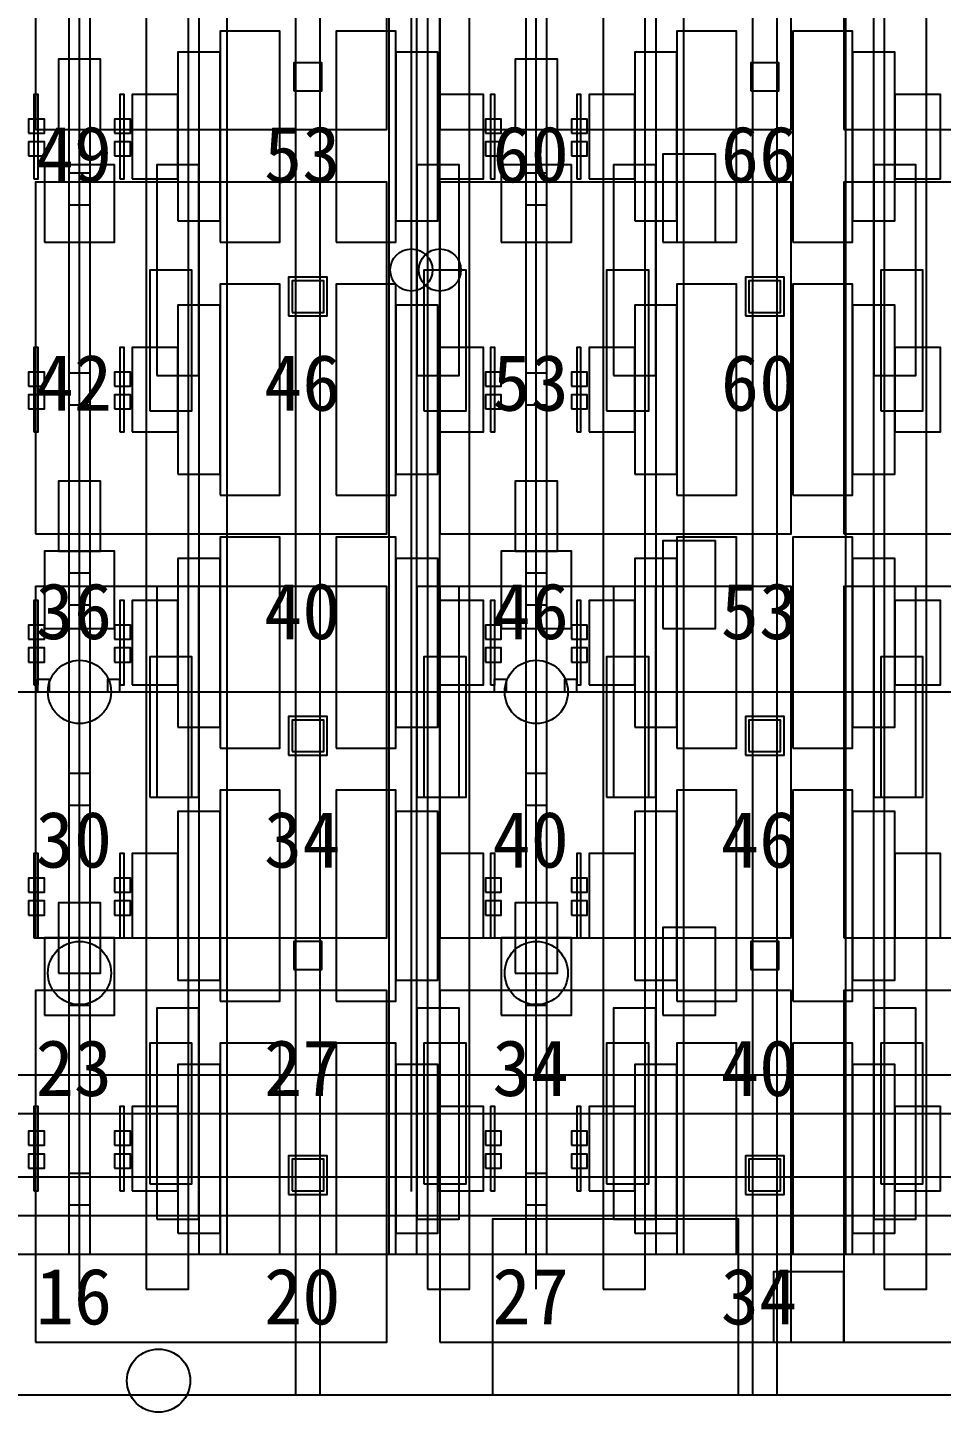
# Model space of a CAD drawing. Header units: metres. Extents: x -1640 to 1560, y -268 to 2338.
# Drawn here: x -178.22 to -152.22, y 1568.5 to 1607.9 of the extents above; entities that cross this region are included whole.
import ezdxf

# ---------------------------------------------------------------- set-up
doc = ezdxf.new("R2010")
doc.units = ezdxf.units.M
for name, color, linetype in [('1F_CHL', 4, 'Continuous'), ('1F_EHS_EXIT_DOOR_CONCEPT', 3, 'Continuous'), ('1F_EHS_GAS_DETECTOR', 6, 'Continuous'), ('1F_PUMP', 2, 'Continuous'), ('1F_SCR', 3, 'Continuous'), ('1F_STRUCT_COLUMN', 8, 'Continuous'), ('1F_ZONE', 3, 'Continuous'), ('2F_CSF_LATERAL_RACK_CONCEPT', 9, 'Continuous'), ('2F_EHS_EXIT_DOOR_CONCEPT', 3, 'Continuous'), ('2F_EHS_GAS_DETECTOR', 6, 'Continuous'), ('2F_RFG', 5, 'Continuous'), ('2F_STRUCT_COLUMN', 8, 'Continuous'), ('2F_VMB', 6, 'Continuous'), ('2F_ZONE', 3, 'Continuous'), ('3F_CLEANROOM_OVERHEAD_PIPE_DUCT_CONCEPT', 9, 'Continuous'), ('3F_EHS_EGRESS_DIST_M', 2, 'Continuous'), ('3F_EHS_EXIT_DOOR_CONCEPT', 3, 'Continuous'), ('3F_ETCH', 2, 'Continuous'), ('3F_FOUP', 5, 'Continuous'), ('3F_OHT', 9, 'Continuous'), ('3F_OHTV', 1, 'Continuous'), ('3F_STRUCT_COLUMN', 8, 'Continuous'), ('3F_TBAR', 6, 'Continuous'), ('3F_ZONE', 3, 'Continuous'), ('4F_FFU', 1, 'Continuous'), ('4F_STRUCT_PLENUM_TRUSS_CONCEPT', 9, 'Continuous'), ('4F_ZONE', 3, 'Continuous'), ('5F_CHL', 4, 'Continuous'), ('5F_EHS_EXIT_DOOR_CONCEPT', 3, 'Continuous'), ('5F_EHS_GAS_DETECTOR', 6, 'Continuous'), ('5F_PUMP', 2, 'Continuous'), ('5F_SCR', 3, 'Continuous'), ('5F_STRUCT_COLUMN', 8, 'Continuous'), ('5F_ZONE', 3, 'Continuous'), ('6F_CSF_LATERAL_RACK_CONCEPT', 9, 'Continuous'), ('6F_EHS_EXIT_DOOR_CONCEPT', 3, 'Continuous'), ('6F_EHS_GAS_DETECTOR', 6, 'Continuous'), ('6F_RFG', 5, 'Continuous'), ('6F_STRUCT_COLUMN', 8, 'Continuous'), ('6F_VMB', 6, 'Continuous'), ('6F_ZONE', 3, 'Continuous'), ('7F_CLEANROOM_OVERHEAD_PIPE_DUCT_CONCEPT', 9, 'Continuous'), ('7F_EHS_EGRESS_DIST_M', 2, 'Continuous'), ('7F_EHS_EXIT_DOOR_CONCEPT', 3, 'Continuous'), ('7F_ETCH', 2, 'Continuous'), ('7F_FOUP', 5, 'Continuous'), ('7F_OHT', 9, 'Continuous'), ('7F_OHTV', 1, 'Continuous'), ('7F_STRUCT_COLUMN', 8, 'Continuous'), ('7F_TBAR', 6, 'Continuous'), ('7F_ZONE', 3, 'Continuous'), ('8F_FFU', 1, 'Continuous'), ('8F_STRUCT_PLENUM_TRUSS_CONCEPT', 9, 'Continuous'), ('8F_ZONE', 3, 'Continuous'), ('EHS_GAS_SUPPLY', 3, 'Continuous'), ('EHS_PROCESS_EXHAUST', 1, 'Continuous'), ('EHS_TREATED_EXHAUST', 30, 'Continuous'), ('RF_RSC', 4, 'Continuous'), ('RF_STACK', 2, 'Continuous'), ('UTIL_GAS.SPEC_CONCEPT', 3, 'Continuous'), ('UTIL_PCW.R_CONCEPT', 1, 'Continuous'), ('UTIL_PCW.R_RISER', 1, 'Continuous'), ('UTIL_PCW.S_CONCEPT', 6, 'Continuous'), ('UTIL_PCW.S_RISER', 6, 'Continuous'), ('UTIL_UPW.R_CONCEPT', 2, 'Continuous'), ('UTIL_UPW.S_CONCEPT', 1, 'Continuous'), ('UTIL_WW.AA_CONCEPT', 3, 'Continuous'), ('UTIL_WW.F_CONCEPT', 2, 'Continuous'), ('UTIL_WW.ORG_CONCEPT', 4, 'Continuous')]:
    doc.layers.add(name, color=color, linetype=linetype)

msp = doc.modelspace()

# ---------------------------------------------------------------- linework, layer by layer
at = {"layer": '1F_CHL'}
for points in [[(-160.15, 1601.8), (-158.65, 1601.8), (-158.65, 1604.3), (-160.15, 1604.3)], [(-160.15, 1590.8), (-158.65, 1590.8), (-158.65, 1593.3), (-160.15, 1593.3)], [(-160.15, 1579.8), (-158.65, 1579.8), (-158.65, 1582.3), (-160.15, 1582.3)]]:
    msp.add_lwpolyline(points, close=True, dxfattribs=at)
at = {"layer": '1F_EHS_EXIT_DOOR_CONCEPT'}
msp.add_circle((-174.5, 1569.4), 0.9, dxfattribs=at)
at = {"layer": '1F_EHS_GAS_DETECTOR'}
for centre in [(-176.75, 1581), (-163.75, 1581)]:
    msp.add_circle(centre, 0.9, dxfattribs=at)
at = {"layer": '1F_PUMP'}
for points in [[(-174.75, 1597), (-173.55, 1597), (-173.55, 1601), (-174.75, 1601)], [(-166.95, 1597), (-165.75, 1597), (-165.75, 1601), (-166.95, 1601)], [(-161.75, 1597), (-160.55, 1597), (-160.55, 1601), (-161.75, 1601)], [(-153.95, 1597), (-152.75, 1597), (-152.75, 1601), (-153.95, 1601)], [(-174.75, 1586), (-173.55, 1586), (-173.55, 1590), (-174.75, 1590)], [(-166.95, 1586), (-165.75, 1586), (-165.75, 1590), (-166.95, 1590)], [(-161.75, 1586), (-160.55, 1586), (-160.55, 1590), (-161.75, 1590)], [(-153.95, 1586), (-152.75, 1586), (-152.75, 1590), (-153.95, 1590)], [(-174.75, 1575), (-173.55, 1575), (-173.55, 1579), (-174.75, 1579)], [(-166.95, 1575), (-165.75, 1575), (-165.75, 1579), (-166.95, 1579)], [(-161.75, 1575), (-160.55, 1575), (-160.55, 1579), (-161.75, 1579)], [(-153.95, 1575), (-152.75, 1575), (-152.75, 1579), (-153.95, 1579)]]:
    msp.add_lwpolyline(points, close=True, dxfattribs=at)
at = {"layer": '1F_SCR'}
for points in [[(-177.75, 1601.8), (-175.75, 1601.8), (-175.75, 1604), (-177.75, 1604)], [(-164.75, 1601.8), (-162.75, 1601.8), (-162.75, 1604), (-164.75, 1604)], [(-177.75, 1590.8), (-175.75, 1590.8), (-175.75, 1593), (-177.75, 1593)], [(-164.75, 1590.8), (-162.75, 1590.8), (-162.75, 1593), (-164.75, 1593)], [(-177.75, 1579.8), (-175.75, 1579.8), (-175.75, 1582), (-177.75, 1582)], [(-164.75, 1579.8), (-162.75, 1579.8), (-162.75, 1582), (-164.75, 1582)]]:
    msp.add_lwpolyline(points, close=True, dxfattribs=at)
at = {"layer": '1F_STRUCT_COLUMN'}
for points in [[(-170.8, 1599.7), (-169.7, 1599.7), (-169.7, 1600.8), (-170.8, 1600.8)], [(-157.8, 1599.7), (-156.7, 1599.7), (-156.7, 1600.8), (-157.8, 1600.8)], [(-170.8, 1587.2), (-169.7, 1587.2), (-169.7, 1588.3), (-170.8, 1588.3)], [(-157.8, 1587.2), (-156.7, 1587.2), (-156.7, 1588.3), (-157.8, 1588.3)], [(-170.8, 1574.7), (-169.7, 1574.7), (-169.7, 1575.8), (-170.8, 1575.8)], [(-157.8, 1574.7), (-156.7, 1574.7), (-156.7, 1575.8), (-157.8, 1575.8)]]:
    msp.add_lwpolyline(points, close=True, dxfattribs=at)
at = {"layer": '1F_ZONE'}
msp.add_lwpolyline([(-283, 1569), (-57.5, 1569), (-57.5, 1723), (-283, 1723)], close=True, dxfattribs=at)
at = {"layer": '2F_CSF_LATERAL_RACK_CONCEPT'}
for points in [[(-173.35, 1573), (-172.55, 1573), (-172.55, 1719), (-173.35, 1719)], [(-167.95, 1573), (-167.15, 1573), (-167.15, 1719), (-167.95, 1719)], [(-160.35, 1573), (-159.55, 1573), (-159.55, 1719), (-160.35, 1719)], [(-154.95, 1573), (-154.15, 1573), (-154.15, 1719), (-154.95, 1719)]]:
    msp.add_lwpolyline(points, close=True, dxfattribs=at)
at = {"layer": '2F_EHS_EXIT_DOOR_CONCEPT'}
msp.add_circle((-174.5, 1569.4), 0.9, dxfattribs=at)
at = {"layer": '2F_EHS_GAS_DETECTOR'}
for centre in [(-176.75, 1589), (-163.75, 1589)]:
    msp.add_circle(centre, 0.9, dxfattribs=at)
at = {"layer": '2F_RFG'}
for points in [[(-174.55, 1598), (-173.35, 1598), (-173.35, 1604), (-174.55, 1604)], [(-167.15, 1598), (-165.95, 1598), (-165.95, 1604), (-167.15, 1604)], [(-161.55, 1598), (-160.35, 1598), (-160.35, 1604), (-161.55, 1604)], [(-154.15, 1598), (-152.95, 1598), (-152.95, 1604), (-154.15, 1604)], [(-174.55, 1586), (-173.35, 1586), (-173.35, 1592), (-174.55, 1592)], [(-167.15, 1586), (-165.95, 1586), (-165.95, 1592), (-167.15, 1592)], [(-161.55, 1586), (-160.35, 1586), (-160.35, 1592), (-161.55, 1592)], [(-154.15, 1586), (-152.95, 1586), (-152.95, 1592), (-154.15, 1592)], [(-174.55, 1574), (-173.35, 1574), (-173.35, 1580), (-174.55, 1580)], [(-167.15, 1574), (-165.95, 1574), (-165.95, 1580), (-167.15, 1580)], [(-161.55, 1574), (-160.35, 1574), (-160.35, 1580), (-161.55, 1580)], [(-154.15, 1574), (-152.95, 1574), (-152.95, 1580), (-154.15, 1580)]]:
    msp.add_lwpolyline(points, close=True, dxfattribs=at)
at = {"layer": '2F_STRUCT_COLUMN'}
for points in [[(-170.7, 1599.8), (-169.8, 1599.8), (-169.8, 1600.7), (-170.7, 1600.7)], [(-157.7, 1599.8), (-156.8, 1599.8), (-156.8, 1600.7), (-157.7, 1600.7)], [(-170.7, 1587.3), (-169.8, 1587.3), (-169.8, 1588.2), (-170.7, 1588.2)], [(-157.7, 1587.3), (-156.8, 1587.3), (-156.8, 1588.2), (-157.7, 1588.2)], [(-170.7, 1574.8), (-169.8, 1574.8), (-169.8, 1575.7), (-170.7, 1575.7)], [(-157.7, 1574.8), (-156.8, 1574.8), (-156.8, 1575.7), (-157.7, 1575.7)]]:
    msp.add_lwpolyline(points, close=True, dxfattribs=at)
at = {"layer": '2F_VMB'}
for points in [[(-177.35, 1605), (-176.15, 1605), (-176.15, 1607), (-177.35, 1607)], [(-164.35, 1605), (-163.15, 1605), (-163.15, 1607), (-164.35, 1607)], [(-177.35, 1593), (-176.15, 1593), (-176.15, 1595), (-177.35, 1595)], [(-164.35, 1593), (-163.15, 1593), (-163.15, 1595), (-164.35, 1595)], [(-177.35, 1581), (-176.15, 1581), (-176.15, 1583), (-177.35, 1583)], [(-164.35, 1581), (-163.15, 1581), (-163.15, 1583), (-164.35, 1583)]]:
    msp.add_lwpolyline(points, close=True, dxfattribs=at)
at = {"layer": '2F_ZONE'}
msp.add_lwpolyline([(-283, 1569), (-57.5, 1569), (-57.5, 1723), (-283, 1723)], close=True, dxfattribs=at)
at = {"layer": '3F_CLEANROOM_OVERHEAD_PIPE_DUCT_CONCEPT'}
for points in [[(-174.85, 1572), (-173.65, 1572), (-173.65, 1720), (-174.85, 1720)], [(-166.85, 1572), (-165.65, 1572), (-165.65, 1720), (-166.85, 1720)], [(-161.85, 1572), (-160.65, 1572), (-160.65, 1720), (-161.85, 1720)], [(-153.85, 1572), (-152.65, 1572), (-152.65, 1720), (-153.85, 1720)]]:
    msp.add_lwpolyline(points, close=True, dxfattribs=at)
at = {"layer": '3F_EHS_EXIT_DOOR_CONCEPT'}
msp.add_circle((-174.5, 1569.4), 0.9, dxfattribs=at)
at = {"layer": '3F_ETCH'}
for points in [[(-172.75, 1601.8), (-171.05, 1601.8), (-171.05, 1607.8), (-172.75, 1607.8)], [(-169.45, 1601.8), (-167.75, 1601.8), (-167.75, 1607.8), (-169.45, 1607.8)], [(-159.75, 1601.8), (-158.05, 1601.8), (-158.05, 1607.8), (-159.75, 1607.8)], [(-156.45, 1601.8), (-154.75, 1601.8), (-154.75, 1607.8), (-156.45, 1607.8)], [(-173.95, 1602.4), (-172.75, 1602.4), (-172.75, 1607.2), (-173.95, 1607.2)], [(-167.75, 1602.4), (-166.55, 1602.4), (-166.55, 1607.2), (-167.75, 1607.2)], [(-160.95, 1602.4), (-159.75, 1602.4), (-159.75, 1607.2), (-160.95, 1607.2)], [(-154.75, 1602.4), (-153.55, 1602.4), (-153.55, 1607.2), (-154.75, 1607.2)], [(-175.25, 1603.6), (-173.95, 1603.6), (-173.95, 1606), (-175.25, 1606)], [(-166.55, 1603.6), (-165.25, 1603.6), (-165.25, 1606), (-166.55, 1606)], [(-162.25, 1603.6), (-160.95, 1603.6), (-160.95, 1606), (-162.25, 1606)], [(-153.55, 1603.6), (-152.25, 1603.6), (-152.25, 1606), (-153.55, 1606)], [(-172.75, 1594.6), (-171.05, 1594.6), (-171.05, 1600.6), (-172.75, 1600.6)], [(-169.45, 1594.6), (-167.75, 1594.6), (-167.75, 1600.6), (-169.45, 1600.6)], [(-159.75, 1594.6), (-158.05, 1594.6), (-158.05, 1600.6), (-159.75, 1600.6)], [(-156.45, 1594.6), (-154.75, 1594.6), (-154.75, 1600.6), (-156.45, 1600.6)], [(-173.95, 1595.2), (-172.75, 1595.2), (-172.75, 1600), (-173.95, 1600)], [(-167.75, 1595.2), (-166.55, 1595.2), (-166.55, 1600), (-167.75, 1600)], [(-160.95, 1595.2), (-159.75, 1595.2), (-159.75, 1600), (-160.95, 1600)], [(-154.75, 1595.2), (-153.55, 1595.2), (-153.55, 1600), (-154.75, 1600)], [(-175.25, 1596.4), (-173.95, 1596.4), (-173.95, 1598.8), (-175.25, 1598.8)], [(-166.55, 1596.4), (-165.25, 1596.4), (-165.25, 1598.8), (-166.55, 1598.8)], [(-162.25, 1596.4), (-160.95, 1596.4), (-160.95, 1598.8), (-162.25, 1598.8)], [(-153.55, 1596.4), (-152.25, 1596.4), (-152.25, 1598.8), (-153.55, 1598.8)], [(-172.75, 1587.4), (-171.05, 1587.4), (-171.05, 1593.4), (-172.75, 1593.4)], [(-169.45, 1587.4), (-167.75, 1587.4), (-167.75, 1593.4), (-169.45, 1593.4)], [(-159.75, 1587.4), (-158.05, 1587.4), (-158.05, 1593.4), (-159.75, 1593.4)], [(-156.45, 1587.4), (-154.75, 1587.4), (-154.75, 1593.4), (-156.45, 1593.4)], [(-173.95, 1588), (-172.75, 1588), (-172.75, 1592.8), (-173.95, 1592.8)], [(-167.75, 1588), (-166.55, 1588), (-166.55, 1592.8), (-167.75, 1592.8)], [(-160.95, 1588), (-159.75, 1588), (-159.75, 1592.8), (-160.95, 1592.8)], [(-154.75, 1588), (-153.55, 1588), (-153.55, 1592.8), (-154.75, 1592.8)], [(-175.25, 1589.2), (-173.95, 1589.2), (-173.95, 1591.6), (-175.25, 1591.6)], [(-166.55, 1589.2), (-165.25, 1589.2), (-165.25, 1591.6), (-166.55, 1591.6)], [(-162.25, 1589.2), (-160.95, 1589.2), (-160.95, 1591.6), (-162.25, 1591.6)], [(-153.55, 1589.2), (-152.25, 1589.2), (-152.25, 1591.6), (-153.55, 1591.6)], [(-172.75, 1580.2), (-171.05, 1580.2), (-171.05, 1586.2), (-172.75, 1586.2)], [(-169.45, 1580.2), (-167.75, 1580.2), (-167.75, 1586.2), (-169.45, 1586.2)], [(-159.75, 1580.2), (-158.05, 1580.2), (-158.05, 1586.2), (-159.75, 1586.2)], [(-156.45, 1580.2), (-154.75, 1580.2), (-154.75, 1586.2), (-156.45, 1586.2)], [(-173.95, 1580.8), (-172.75, 1580.8), (-172.75, 1585.6), (-173.95, 1585.6)], [(-167.75, 1580.8), (-166.55, 1580.8), (-166.55, 1585.6), (-167.75, 1585.6)], [(-160.95, 1580.8), (-159.75, 1580.8), (-159.75, 1585.6), (-160.95, 1585.6)], [(-154.75, 1580.8), (-153.55, 1580.8), (-153.55, 1585.6), (-154.75, 1585.6)], [(-175.25, 1582), (-173.95, 1582), (-173.95, 1584.4), (-175.25, 1584.4)], [(-166.55, 1582), (-165.25, 1582), (-165.25, 1584.4), (-166.55, 1584.4)], [(-162.25, 1582), (-160.95, 1582), (-160.95, 1584.4), (-162.25, 1584.4)], [(-153.55, 1582), (-152.25, 1582), (-152.25, 1584.4), (-153.55, 1584.4)], [(-172.75, 1573), (-171.05, 1573), (-171.05, 1579), (-172.75, 1579)], [(-169.45, 1573), (-167.75, 1573), (-167.75, 1579), (-169.45, 1579)], [(-159.75, 1573), (-158.05, 1573), (-158.05, 1579), (-159.75, 1579)], [(-156.45, 1573), (-154.75, 1573), (-154.75, 1579), (-156.45, 1579)], [(-173.95, 1573.6), (-172.75, 1573.6), (-172.75, 1578.4), (-173.95, 1578.4)], [(-167.75, 1573.6), (-166.55, 1573.6), (-166.55, 1578.4), (-167.75, 1578.4)], [(-160.95, 1573.6), (-159.75, 1573.6), (-159.75, 1578.4), (-160.95, 1578.4)], [(-154.75, 1573.6), (-153.55, 1573.6), (-153.55, 1578.4), (-154.75, 1578.4)], [(-175.25, 1574.8), (-173.95, 1574.8), (-173.95, 1577.2), (-175.25, 1577.2)], [(-166.55, 1574.8), (-165.25, 1574.8), (-165.25, 1577.2), (-166.55, 1577.2)], [(-162.25, 1574.8), (-160.95, 1574.8), (-160.95, 1577.2), (-162.25, 1577.2)], [(-153.55, 1574.8), (-152.25, 1574.8), (-152.25, 1577.2), (-153.55, 1577.2)]]:
    msp.add_lwpolyline(points, close=True, dxfattribs=at)
at = {"layer": '3F_FOUP'}
for points in [[(-178.2, 1604.9), (-177.75, 1604.9), (-177.75, 1605.3), (-178.2, 1605.3)], [(-175.75, 1604.9), (-175.3, 1604.9), (-175.3, 1605.3), (-175.75, 1605.3)], [(-165.2, 1604.9), (-164.75, 1604.9), (-164.75, 1605.3), (-165.2, 1605.3)], [(-162.75, 1604.9), (-162.3, 1604.9), (-162.3, 1605.3), (-162.75, 1605.3)], [(-178.2, 1604.25), (-177.75, 1604.25), (-177.75, 1604.65), (-178.2, 1604.65)], [(-175.75, 1604.25), (-175.3, 1604.25), (-175.3, 1604.65), (-175.75, 1604.65)], [(-165.2, 1604.25), (-164.75, 1604.25), (-164.75, 1604.65), (-165.2, 1604.65)], [(-162.75, 1604.25), (-162.3, 1604.25), (-162.3, 1604.65), (-162.75, 1604.65)], [(-178.2, 1597.7), (-177.75, 1597.7), (-177.75, 1598.1), (-178.2, 1598.1)], [(-175.75, 1597.7), (-175.3, 1597.7), (-175.3, 1598.1), (-175.75, 1598.1)], [(-165.2, 1597.7), (-164.75, 1597.7), (-164.75, 1598.1), (-165.2, 1598.1)], [(-162.75, 1597.7), (-162.3, 1597.7), (-162.3, 1598.1), (-162.75, 1598.1)], [(-178.2, 1597.05), (-177.75, 1597.05), (-177.75, 1597.45), (-178.2, 1597.45)], [(-175.75, 1597.05), (-175.3, 1597.05), (-175.3, 1597.45), (-175.75, 1597.45)], [(-165.2, 1597.05), (-164.75, 1597.05), (-164.75, 1597.45), (-165.2, 1597.45)], [(-162.75, 1597.05), (-162.3, 1597.05), (-162.3, 1597.45), (-162.75, 1597.45)], [(-178.2, 1590.5), (-177.75, 1590.5), (-177.75, 1590.9), (-178.2, 1590.9)], [(-175.75, 1590.5), (-175.3, 1590.5), (-175.3, 1590.9), (-175.75, 1590.9)], [(-165.2, 1590.5), (-164.75, 1590.5), (-164.75, 1590.9), (-165.2, 1590.9)], [(-162.75, 1590.5), (-162.3, 1590.5), (-162.3, 1590.9), (-162.75, 1590.9)], [(-178.2, 1589.85), (-177.75, 1589.85), (-177.75, 1590.25), (-178.2, 1590.25)], [(-175.75, 1589.85), (-175.3, 1589.85), (-175.3, 1590.25), (-175.75, 1590.25)], [(-165.2, 1589.85), (-164.75, 1589.85), (-164.75, 1590.25), (-165.2, 1590.25)], [(-162.75, 1589.85), (-162.3, 1589.85), (-162.3, 1590.25), (-162.75, 1590.25)], [(-178.2, 1583.3), (-177.75, 1583.3), (-177.75, 1583.7), (-178.2, 1583.7)], [(-175.75, 1583.3), (-175.3, 1583.3), (-175.3, 1583.7), (-175.75, 1583.7)], [(-165.2, 1583.3), (-164.75, 1583.3), (-164.75, 1583.7), (-165.2, 1583.7)], [(-162.75, 1583.3), (-162.3, 1583.3), (-162.3, 1583.7), (-162.75, 1583.7)], [(-178.2, 1582.65), (-177.75, 1582.65), (-177.75, 1583.05), (-178.2, 1583.05)], [(-175.75, 1582.65), (-175.3, 1582.65), (-175.3, 1583.05), (-175.75, 1583.05)], [(-165.2, 1582.65), (-164.75, 1582.65), (-164.75, 1583.05), (-165.2, 1583.05)], [(-162.75, 1582.65), (-162.3, 1582.65), (-162.3, 1583.05), (-162.75, 1583.05)], [(-178.2, 1576.1), (-177.75, 1576.1), (-177.75, 1576.5), (-178.2, 1576.5)], [(-175.75, 1576.1), (-175.3, 1576.1), (-175.3, 1576.5), (-175.75, 1576.5)], [(-165.2, 1576.1), (-164.75, 1576.1), (-164.75, 1576.5), (-165.2, 1576.5)], [(-162.75, 1576.1), (-162.3, 1576.1), (-162.3, 1576.5), (-162.75, 1576.5)], [(-178.2, 1575.45), (-177.75, 1575.45), (-177.75, 1575.85), (-178.2, 1575.85)], [(-175.75, 1575.45), (-175.3, 1575.45), (-175.3, 1575.85), (-175.75, 1575.85)], [(-165.2, 1575.45), (-164.75, 1575.45), (-164.75, 1575.85), (-165.2, 1575.85)], [(-162.75, 1575.45), (-162.3, 1575.45), (-162.3, 1575.85), (-162.75, 1575.85)]]:
    msp.add_lwpolyline(points, close=True, dxfattribs=at)
at = {"layer": '3F_OHT'}
for p, q in [((-176.75, 1572), (-176.75, 1642)), ((-163.75, 1572), (-163.75, 1642))]:
    msp.add_line(p, q, dxfattribs=at)
at = {"layer": '3F_OHTV'}
for points in [[(-177.05, 1602.86), (-176.45, 1602.86), (-176.45, 1603.76), (-177.05, 1603.76)], [(-164.05, 1602.86), (-163.45, 1602.86), (-163.45, 1603.76), (-164.05, 1603.76)], [(-177.05, 1597.17), (-176.45, 1597.17), (-176.45, 1598.07), (-177.05, 1598.07)], [(-164.05, 1597.17), (-163.45, 1597.17), (-163.45, 1598.07), (-164.05, 1598.07)], [(-177.05, 1591.48), (-176.45, 1591.48), (-176.45, 1592.38), (-177.05, 1592.38)], [(-164.05, 1591.48), (-163.45, 1591.48), (-163.45, 1592.38), (-164.05, 1592.38)], [(-177.05, 1585.78), (-176.45, 1585.78), (-176.45, 1586.68), (-177.05, 1586.68)], [(-164.05, 1585.78), (-163.45, 1585.78), (-163.45, 1586.68), (-164.05, 1586.68)], [(-177.05, 1580.09), (-176.45, 1580.09), (-176.45, 1580.99), (-177.05, 1580.99)], [(-164.05, 1580.09), (-163.45, 1580.09), (-163.45, 1580.99), (-164.05, 1580.99)], [(-177.05, 1574.4), (-176.45, 1574.4), (-176.45, 1575.3), (-177.05, 1575.3)], [(-164.05, 1574.4), (-163.45, 1574.4), (-163.45, 1575.3), (-164.05, 1575.3)]]:
    msp.add_lwpolyline(points, close=True, dxfattribs=at)
at = {"layer": '3F_STRUCT_COLUMN'}
for points in [[(-170.65, 1606.1), (-169.85, 1606.1), (-169.85, 1606.9), (-170.65, 1606.9)], [(-157.65, 1606.1), (-156.85, 1606.1), (-156.85, 1606.9), (-157.65, 1606.9)], [(-170.65, 1581.1), (-169.85, 1581.1), (-169.85, 1581.9), (-170.65, 1581.9)], [(-157.65, 1581.1), (-156.85, 1581.1), (-156.85, 1581.9), (-157.65, 1581.9)]]:
    msp.add_lwpolyline(points, close=True, dxfattribs=at)
at = {"layer": '3F_TBAR'}
for points in [[(-178.05, 1603.6), (-177.93, 1603.6), (-177.93, 1606), (-178.05, 1606)], [(-175.6, 1603.6), (-175.48, 1603.6), (-175.48, 1606), (-175.6, 1606)], [(-165.05, 1603.6), (-164.93, 1603.6), (-164.93, 1606), (-165.05, 1606)], [(-162.6, 1603.6), (-162.48, 1603.6), (-162.48, 1606), (-162.6, 1606)], [(-178.05, 1596.4), (-177.93, 1596.4), (-177.93, 1598.8), (-178.05, 1598.8)], [(-175.6, 1596.4), (-175.48, 1596.4), (-175.48, 1598.8), (-175.6, 1598.8)], [(-165.05, 1596.4), (-164.93, 1596.4), (-164.93, 1598.8), (-165.05, 1598.8)], [(-162.6, 1596.4), (-162.48, 1596.4), (-162.48, 1598.8), (-162.6, 1598.8)], [(-178.05, 1589.2), (-177.93, 1589.2), (-177.93, 1591.6), (-178.05, 1591.6)], [(-175.6, 1589.2), (-175.48, 1589.2), (-175.48, 1591.6), (-175.6, 1591.6)], [(-165.05, 1589.2), (-164.93, 1589.2), (-164.93, 1591.6), (-165.05, 1591.6)], [(-162.6, 1589.2), (-162.48, 1589.2), (-162.48, 1591.6), (-162.6, 1591.6)], [(-178.05, 1582), (-177.93, 1582), (-177.93, 1584.4), (-178.05, 1584.4)], [(-175.6, 1582), (-175.48, 1582), (-175.48, 1584.4), (-175.6, 1584.4)], [(-165.05, 1582), (-164.93, 1582), (-164.93, 1584.4), (-165.05, 1584.4)], [(-162.6, 1582), (-162.48, 1582), (-162.48, 1584.4), (-162.6, 1584.4)], [(-178.05, 1574.8), (-177.93, 1574.8), (-177.93, 1577.2), (-178.05, 1577.2)], [(-175.6, 1574.8), (-175.48, 1574.8), (-175.48, 1577.2), (-175.6, 1577.2)], [(-165.05, 1574.8), (-164.93, 1574.8), (-164.93, 1577.2), (-165.05, 1577.2)], [(-162.6, 1574.8), (-162.48, 1574.8), (-162.48, 1577.2), (-162.6, 1577.2)]]:
    msp.add_lwpolyline(points, close=True, dxfattribs=at)
at = {"layer": '3F_ZONE'}
msp.add_lwpolyline([(-283, 1569), (-57.5, 1569), (-57.5, 1723), (-283, 1723)], close=True, dxfattribs=at)
at = {"layer": '4F_FFU'}
for points in [[(-178, 1605), (-168, 1605), (-168, 1615), (-178, 1615)], [(-166.5, 1605), (-156.5, 1605), (-156.5, 1615), (-166.5, 1615)], [(-155, 1605), (-145, 1605), (-145, 1615), (-155, 1615)], [(-178, 1593.5), (-168, 1593.5), (-168, 1603.5), (-178, 1603.5)], [(-166.5, 1593.5), (-156.5, 1593.5), (-156.5, 1603.5), (-166.5, 1603.5)], [(-155, 1593.5), (-145, 1593.5), (-145, 1603.5), (-155, 1603.5)], [(-178, 1582), (-168, 1582), (-168, 1592), (-178, 1592)], [(-166.5, 1582), (-156.5, 1582), (-156.5, 1592), (-166.5, 1592)], [(-155, 1582), (-145, 1582), (-145, 1592), (-155, 1592)], [(-178, 1570.5), (-168, 1570.5), (-168, 1580.5), (-178, 1580.5)], [(-166.5, 1570.5), (-156.5, 1570.5), (-156.5, 1580.5), (-166.5, 1580.5)], [(-155, 1570.5), (-145, 1570.5), (-145, 1580.5), (-155, 1580.5)]]:
    msp.add_lwpolyline(points, close=True, dxfattribs=at)
at = {"layer": '4F_STRUCT_PLENUM_TRUSS_CONCEPT'}
for points in [[(-170.6, 1569), (-169.9, 1569), (-169.9, 1723), (-170.6, 1723)], [(-157.6, 1569), (-156.9, 1569), (-156.9, 1723), (-157.6, 1723)]]:
    msp.add_lwpolyline(points, close=True, dxfattribs=at)
at = {"layer": '4F_ZONE'}
msp.add_lwpolyline([(-283, 1569), (-57.5, 1569), (-57.5, 1723), (-283, 1723)], close=True, dxfattribs=at)
at = {"layer": '5F_CHL'}
for points in [[(-160.15, 1601.8), (-158.65, 1601.8), (-158.65, 1604.3), (-160.15, 1604.3)], [(-160.15, 1590.8), (-158.65, 1590.8), (-158.65, 1593.3), (-160.15, 1593.3)], [(-160.15, 1579.8), (-158.65, 1579.8), (-158.65, 1582.3), (-160.15, 1582.3)]]:
    msp.add_lwpolyline(points, close=True, dxfattribs=at)
at = {"layer": '5F_EHS_EXIT_DOOR_CONCEPT'}
msp.add_circle((-174.5, 1569.4), 0.9, dxfattribs=at)
at = {"layer": '5F_EHS_GAS_DETECTOR'}
for centre in [(-176.75, 1581), (-163.75, 1581)]:
    msp.add_circle(centre, 0.9, dxfattribs=at)
at = {"layer": '5F_PUMP'}
for points in [[(-174.75, 1597), (-173.55, 1597), (-173.55, 1601), (-174.75, 1601)], [(-166.95, 1597), (-165.75, 1597), (-165.75, 1601), (-166.95, 1601)], [(-161.75, 1597), (-160.55, 1597), (-160.55, 1601), (-161.75, 1601)], [(-153.95, 1597), (-152.75, 1597), (-152.75, 1601), (-153.95, 1601)], [(-174.75, 1586), (-173.55, 1586), (-173.55, 1590), (-174.75, 1590)], [(-166.95, 1586), (-165.75, 1586), (-165.75, 1590), (-166.95, 1590)], [(-161.75, 1586), (-160.55, 1586), (-160.55, 1590), (-161.75, 1590)], [(-153.95, 1586), (-152.75, 1586), (-152.75, 1590), (-153.95, 1590)], [(-174.75, 1575), (-173.55, 1575), (-173.55, 1579), (-174.75, 1579)], [(-166.95, 1575), (-165.75, 1575), (-165.75, 1579), (-166.95, 1579)], [(-161.75, 1575), (-160.55, 1575), (-160.55, 1579), (-161.75, 1579)], [(-153.95, 1575), (-152.75, 1575), (-152.75, 1579), (-153.95, 1579)]]:
    msp.add_lwpolyline(points, close=True, dxfattribs=at)
at = {"layer": '5F_SCR'}
for points in [[(-177.75, 1601.8), (-175.75, 1601.8), (-175.75, 1604), (-177.75, 1604)], [(-164.75, 1601.8), (-162.75, 1601.8), (-162.75, 1604), (-164.75, 1604)], [(-177.75, 1590.8), (-175.75, 1590.8), (-175.75, 1593), (-177.75, 1593)], [(-164.75, 1590.8), (-162.75, 1590.8), (-162.75, 1593), (-164.75, 1593)], [(-177.75, 1579.8), (-175.75, 1579.8), (-175.75, 1582), (-177.75, 1582)], [(-164.75, 1579.8), (-162.75, 1579.8), (-162.75, 1582), (-164.75, 1582)]]:
    msp.add_lwpolyline(points, close=True, dxfattribs=at)
at = {"layer": '5F_STRUCT_COLUMN'}
for points in [[(-170.8, 1599.7), (-169.7, 1599.7), (-169.7, 1600.8), (-170.8, 1600.8)], [(-157.8, 1599.7), (-156.7, 1599.7), (-156.7, 1600.8), (-157.8, 1600.8)], [(-170.8, 1587.2), (-169.7, 1587.2), (-169.7, 1588.3), (-170.8, 1588.3)], [(-157.8, 1587.2), (-156.7, 1587.2), (-156.7, 1588.3), (-157.8, 1588.3)], [(-170.8, 1574.7), (-169.7, 1574.7), (-169.7, 1575.8), (-170.8, 1575.8)], [(-157.8, 1574.7), (-156.7, 1574.7), (-156.7, 1575.8), (-157.8, 1575.8)]]:
    msp.add_lwpolyline(points, close=True, dxfattribs=at)
at = {"layer": '5F_ZONE'}
msp.add_lwpolyline([(-283, 1569), (-57.5, 1569), (-57.5, 1723), (-283, 1723)], close=True, dxfattribs=at)
at = {"layer": '6F_CSF_LATERAL_RACK_CONCEPT'}
for points in [[(-173.35, 1573), (-172.55, 1573), (-172.55, 1719), (-173.35, 1719)], [(-167.95, 1573), (-167.15, 1573), (-167.15, 1719), (-167.95, 1719)], [(-160.35, 1573), (-159.55, 1573), (-159.55, 1719), (-160.35, 1719)], [(-154.95, 1573), (-154.15, 1573), (-154.15, 1719), (-154.95, 1719)]]:
    msp.add_lwpolyline(points, close=True, dxfattribs=at)
at = {"layer": '6F_EHS_EXIT_DOOR_CONCEPT'}
msp.add_circle((-174.5, 1569.4), 0.9, dxfattribs=at)
at = {"layer": '6F_EHS_GAS_DETECTOR'}
for centre in [(-176.75, 1589), (-163.75, 1589)]:
    msp.add_circle(centre, 0.9, dxfattribs=at)
at = {"layer": '6F_RFG'}
for points in [[(-174.55, 1598), (-173.35, 1598), (-173.35, 1604), (-174.55, 1604)], [(-167.15, 1598), (-165.95, 1598), (-165.95, 1604), (-167.15, 1604)], [(-161.55, 1598), (-160.35, 1598), (-160.35, 1604), (-161.55, 1604)], [(-154.15, 1598), (-152.95, 1598), (-152.95, 1604), (-154.15, 1604)], [(-174.55, 1586), (-173.35, 1586), (-173.35, 1592), (-174.55, 1592)], [(-167.15, 1586), (-165.95, 1586), (-165.95, 1592), (-167.15, 1592)], [(-161.55, 1586), (-160.35, 1586), (-160.35, 1592), (-161.55, 1592)], [(-154.15, 1586), (-152.95, 1586), (-152.95, 1592), (-154.15, 1592)], [(-174.55, 1574), (-173.35, 1574), (-173.35, 1580), (-174.55, 1580)], [(-167.15, 1574), (-165.95, 1574), (-165.95, 1580), (-167.15, 1580)], [(-161.55, 1574), (-160.35, 1574), (-160.35, 1580), (-161.55, 1580)], [(-154.15, 1574), (-152.95, 1574), (-152.95, 1580), (-154.15, 1580)]]:
    msp.add_lwpolyline(points, close=True, dxfattribs=at)
at = {"layer": '6F_STRUCT_COLUMN'}
for points in [[(-170.7, 1599.8), (-169.8, 1599.8), (-169.8, 1600.7), (-170.7, 1600.7)], [(-157.7, 1599.8), (-156.8, 1599.8), (-156.8, 1600.7), (-157.7, 1600.7)], [(-170.7, 1587.3), (-169.8, 1587.3), (-169.8, 1588.2), (-170.7, 1588.2)], [(-157.7, 1587.3), (-156.8, 1587.3), (-156.8, 1588.2), (-157.7, 1588.2)], [(-170.7, 1574.8), (-169.8, 1574.8), (-169.8, 1575.7), (-170.7, 1575.7)], [(-157.7, 1574.8), (-156.8, 1574.8), (-156.8, 1575.7), (-157.7, 1575.7)]]:
    msp.add_lwpolyline(points, close=True, dxfattribs=at)
at = {"layer": '6F_VMB'}
for points in [[(-177.35, 1605), (-176.15, 1605), (-176.15, 1607), (-177.35, 1607)], [(-164.35, 1605), (-163.15, 1605), (-163.15, 1607), (-164.35, 1607)], [(-177.35, 1593), (-176.15, 1593), (-176.15, 1595), (-177.35, 1595)], [(-164.35, 1593), (-163.15, 1593), (-163.15, 1595), (-164.35, 1595)], [(-177.35, 1581), (-176.15, 1581), (-176.15, 1583), (-177.35, 1583)], [(-164.35, 1581), (-163.15, 1581), (-163.15, 1583), (-164.35, 1583)]]:
    msp.add_lwpolyline(points, close=True, dxfattribs=at)
at = {"layer": '6F_ZONE'}
msp.add_lwpolyline([(-283, 1569), (-57.5, 1569), (-57.5, 1723), (-283, 1723)], close=True, dxfattribs=at)
at = {"layer": '7F_CLEANROOM_OVERHEAD_PIPE_DUCT_CONCEPT'}
for points in [[(-174.85, 1572), (-173.65, 1572), (-173.65, 1720), (-174.85, 1720)], [(-166.85, 1572), (-165.65, 1572), (-165.65, 1720), (-166.85, 1720)], [(-161.85, 1572), (-160.65, 1572), (-160.65, 1720), (-161.85, 1720)], [(-153.85, 1572), (-152.65, 1572), (-152.65, 1720), (-153.85, 1720)]]:
    msp.add_lwpolyline(points, close=True, dxfattribs=at)
at = {"layer": '7F_EHS_EXIT_DOOR_CONCEPT'}
msp.add_circle((-174.5, 1569.4), 0.9, dxfattribs=at)
at = {"layer": '7F_ETCH'}
for points in [[(-172.75, 1601.8), (-171.05, 1601.8), (-171.05, 1607.8), (-172.75, 1607.8)], [(-169.45, 1601.8), (-167.75, 1601.8), (-167.75, 1607.8), (-169.45, 1607.8)], [(-159.75, 1601.8), (-158.05, 1601.8), (-158.05, 1607.8), (-159.75, 1607.8)], [(-156.45, 1601.8), (-154.75, 1601.8), (-154.75, 1607.8), (-156.45, 1607.8)], [(-173.95, 1602.4), (-172.75, 1602.4), (-172.75, 1607.2), (-173.95, 1607.2)], [(-167.75, 1602.4), (-166.55, 1602.4), (-166.55, 1607.2), (-167.75, 1607.2)], [(-160.95, 1602.4), (-159.75, 1602.4), (-159.75, 1607.2), (-160.95, 1607.2)], [(-154.75, 1602.4), (-153.55, 1602.4), (-153.55, 1607.2), (-154.75, 1607.2)], [(-175.25, 1603.6), (-173.95, 1603.6), (-173.95, 1606), (-175.25, 1606)], [(-166.55, 1603.6), (-165.25, 1603.6), (-165.25, 1606), (-166.55, 1606)], [(-162.25, 1603.6), (-160.95, 1603.6), (-160.95, 1606), (-162.25, 1606)], [(-153.55, 1603.6), (-152.25, 1603.6), (-152.25, 1606), (-153.55, 1606)], [(-172.75, 1594.6), (-171.05, 1594.6), (-171.05, 1600.6), (-172.75, 1600.6)], [(-169.45, 1594.6), (-167.75, 1594.6), (-167.75, 1600.6), (-169.45, 1600.6)], [(-159.75, 1594.6), (-158.05, 1594.6), (-158.05, 1600.6), (-159.75, 1600.6)], [(-156.45, 1594.6), (-154.75, 1594.6), (-154.75, 1600.6), (-156.45, 1600.6)], [(-173.95, 1595.2), (-172.75, 1595.2), (-172.75, 1600), (-173.95, 1600)], [(-167.75, 1595.2), (-166.55, 1595.2), (-166.55, 1600), (-167.75, 1600)], [(-160.95, 1595.2), (-159.75, 1595.2), (-159.75, 1600), (-160.95, 1600)], [(-154.75, 1595.2), (-153.55, 1595.2), (-153.55, 1600), (-154.75, 1600)], [(-175.25, 1596.4), (-173.95, 1596.4), (-173.95, 1598.8), (-175.25, 1598.8)], [(-166.55, 1596.4), (-165.25, 1596.4), (-165.25, 1598.8), (-166.55, 1598.8)], [(-162.25, 1596.4), (-160.95, 1596.4), (-160.95, 1598.8), (-162.25, 1598.8)], [(-153.55, 1596.4), (-152.25, 1596.4), (-152.25, 1598.8), (-153.55, 1598.8)], [(-172.75, 1587.4), (-171.05, 1587.4), (-171.05, 1593.4), (-172.75, 1593.4)], [(-169.45, 1587.4), (-167.75, 1587.4), (-167.75, 1593.4), (-169.45, 1593.4)], [(-159.75, 1587.4), (-158.05, 1587.4), (-158.05, 1593.4), (-159.75, 1593.4)], [(-156.45, 1587.4), (-154.75, 1587.4), (-154.75, 1593.4), (-156.45, 1593.4)], [(-173.95, 1588), (-172.75, 1588), (-172.75, 1592.8), (-173.95, 1592.8)], [(-167.75, 1588), (-166.55, 1588), (-166.55, 1592.8), (-167.75, 1592.8)], [(-160.95, 1588), (-159.75, 1588), (-159.75, 1592.8), (-160.95, 1592.8)], [(-154.75, 1588), (-153.55, 1588), (-153.55, 1592.8), (-154.75, 1592.8)], [(-175.25, 1589.2), (-173.95, 1589.2), (-173.95, 1591.6), (-175.25, 1591.6)], [(-166.55, 1589.2), (-165.25, 1589.2), (-165.25, 1591.6), (-166.55, 1591.6)], [(-162.25, 1589.2), (-160.95, 1589.2), (-160.95, 1591.6), (-162.25, 1591.6)], [(-153.55, 1589.2), (-152.25, 1589.2), (-152.25, 1591.6), (-153.55, 1591.6)], [(-172.75, 1580.2), (-171.05, 1580.2), (-171.05, 1586.2), (-172.75, 1586.2)], [(-169.45, 1580.2), (-167.75, 1580.2), (-167.75, 1586.2), (-169.45, 1586.2)], [(-159.75, 1580.2), (-158.05, 1580.2), (-158.05, 1586.2), (-159.75, 1586.2)], [(-156.45, 1580.2), (-154.75, 1580.2), (-154.75, 1586.2), (-156.45, 1586.2)], [(-173.95, 1580.8), (-172.75, 1580.8), (-172.75, 1585.6), (-173.95, 1585.6)], [(-167.75, 1580.8), (-166.55, 1580.8), (-166.55, 1585.6), (-167.75, 1585.6)], [(-160.95, 1580.8), (-159.75, 1580.8), (-159.75, 1585.6), (-160.95, 1585.6)], [(-154.75, 1580.8), (-153.55, 1580.8), (-153.55, 1585.6), (-154.75, 1585.6)], [(-175.25, 1582), (-173.95, 1582), (-173.95, 1584.4), (-175.25, 1584.4)], [(-166.55, 1582), (-165.25, 1582), (-165.25, 1584.4), (-166.55, 1584.4)], [(-162.25, 1582), (-160.95, 1582), (-160.95, 1584.4), (-162.25, 1584.4)], [(-153.55, 1582), (-152.25, 1582), (-152.25, 1584.4), (-153.55, 1584.4)], [(-172.75, 1573), (-171.05, 1573), (-171.05, 1579), (-172.75, 1579)], [(-169.45, 1573), (-167.75, 1573), (-167.75, 1579), (-169.45, 1579)], [(-159.75, 1573), (-158.05, 1573), (-158.05, 1579), (-159.75, 1579)], [(-156.45, 1573), (-154.75, 1573), (-154.75, 1579), (-156.45, 1579)], [(-173.95, 1573.6), (-172.75, 1573.6), (-172.75, 1578.4), (-173.95, 1578.4)], [(-167.75, 1573.6), (-166.55, 1573.6), (-166.55, 1578.4), (-167.75, 1578.4)], [(-160.95, 1573.6), (-159.75, 1573.6), (-159.75, 1578.4), (-160.95, 1578.4)], [(-154.75, 1573.6), (-153.55, 1573.6), (-153.55, 1578.4), (-154.75, 1578.4)], [(-175.25, 1574.8), (-173.95, 1574.8), (-173.95, 1577.2), (-175.25, 1577.2)], [(-166.55, 1574.8), (-165.25, 1574.8), (-165.25, 1577.2), (-166.55, 1577.2)], [(-162.25, 1574.8), (-160.95, 1574.8), (-160.95, 1577.2), (-162.25, 1577.2)], [(-153.55, 1574.8), (-152.25, 1574.8), (-152.25, 1577.2), (-153.55, 1577.2)]]:
    msp.add_lwpolyline(points, close=True, dxfattribs=at)
at = {"layer": '7F_FOUP'}
for points in [[(-178.2, 1604.9), (-177.75, 1604.9), (-177.75, 1605.3), (-178.2, 1605.3)], [(-175.75, 1604.9), (-175.3, 1604.9), (-175.3, 1605.3), (-175.75, 1605.3)], [(-165.2, 1604.9), (-164.75, 1604.9), (-164.75, 1605.3), (-165.2, 1605.3)], [(-162.75, 1604.9), (-162.3, 1604.9), (-162.3, 1605.3), (-162.75, 1605.3)], [(-178.2, 1604.25), (-177.75, 1604.25), (-177.75, 1604.65), (-178.2, 1604.65)], [(-175.75, 1604.25), (-175.3, 1604.25), (-175.3, 1604.65), (-175.75, 1604.65)], [(-165.2, 1604.25), (-164.75, 1604.25), (-164.75, 1604.65), (-165.2, 1604.65)], [(-162.75, 1604.25), (-162.3, 1604.25), (-162.3, 1604.65), (-162.75, 1604.65)], [(-178.2, 1597.7), (-177.75, 1597.7), (-177.75, 1598.1), (-178.2, 1598.1)], [(-175.75, 1597.7), (-175.3, 1597.7), (-175.3, 1598.1), (-175.75, 1598.1)], [(-165.2, 1597.7), (-164.75, 1597.7), (-164.75, 1598.1), (-165.2, 1598.1)], [(-162.75, 1597.7), (-162.3, 1597.7), (-162.3, 1598.1), (-162.75, 1598.1)], [(-178.2, 1597.05), (-177.75, 1597.05), (-177.75, 1597.45), (-178.2, 1597.45)], [(-175.75, 1597.05), (-175.3, 1597.05), (-175.3, 1597.45), (-175.75, 1597.45)], [(-165.2, 1597.05), (-164.75, 1597.05), (-164.75, 1597.45), (-165.2, 1597.45)], [(-162.75, 1597.05), (-162.3, 1597.05), (-162.3, 1597.45), (-162.75, 1597.45)], [(-178.2, 1590.5), (-177.75, 1590.5), (-177.75, 1590.9), (-178.2, 1590.9)], [(-175.75, 1590.5), (-175.3, 1590.5), (-175.3, 1590.9), (-175.75, 1590.9)], [(-165.2, 1590.5), (-164.75, 1590.5), (-164.75, 1590.9), (-165.2, 1590.9)], [(-162.75, 1590.5), (-162.3, 1590.5), (-162.3, 1590.9), (-162.75, 1590.9)], [(-178.2, 1589.85), (-177.75, 1589.85), (-177.75, 1590.25), (-178.2, 1590.25)], [(-175.75, 1589.85), (-175.3, 1589.85), (-175.3, 1590.25), (-175.75, 1590.25)], [(-165.2, 1589.85), (-164.75, 1589.85), (-164.75, 1590.25), (-165.2, 1590.25)], [(-162.75, 1589.85), (-162.3, 1589.85), (-162.3, 1590.25), (-162.75, 1590.25)], [(-178.2, 1583.3), (-177.75, 1583.3), (-177.75, 1583.7), (-178.2, 1583.7)], [(-175.75, 1583.3), (-175.3, 1583.3), (-175.3, 1583.7), (-175.75, 1583.7)], [(-165.2, 1583.3), (-164.75, 1583.3), (-164.75, 1583.7), (-165.2, 1583.7)], [(-162.75, 1583.3), (-162.3, 1583.3), (-162.3, 1583.7), (-162.75, 1583.7)], [(-178.2, 1582.65), (-177.75, 1582.65), (-177.75, 1583.05), (-178.2, 1583.05)], [(-175.75, 1582.65), (-175.3, 1582.65), (-175.3, 1583.05), (-175.75, 1583.05)], [(-165.2, 1582.65), (-164.75, 1582.65), (-164.75, 1583.05), (-165.2, 1583.05)], [(-162.75, 1582.65), (-162.3, 1582.65), (-162.3, 1583.05), (-162.75, 1583.05)], [(-178.2, 1576.1), (-177.75, 1576.1), (-177.75, 1576.5), (-178.2, 1576.5)], [(-175.75, 1576.1), (-175.3, 1576.1), (-175.3, 1576.5), (-175.75, 1576.5)], [(-165.2, 1576.1), (-164.75, 1576.1), (-164.75, 1576.5), (-165.2, 1576.5)], [(-162.75, 1576.1), (-162.3, 1576.1), (-162.3, 1576.5), (-162.75, 1576.5)], [(-178.2, 1575.45), (-177.75, 1575.45), (-177.75, 1575.85), (-178.2, 1575.85)], [(-175.75, 1575.45), (-175.3, 1575.45), (-175.3, 1575.85), (-175.75, 1575.85)], [(-165.2, 1575.45), (-164.75, 1575.45), (-164.75, 1575.85), (-165.2, 1575.85)], [(-162.75, 1575.45), (-162.3, 1575.45), (-162.3, 1575.85), (-162.75, 1575.85)]]:
    msp.add_lwpolyline(points, close=True, dxfattribs=at)
at = {"layer": '7F_OHT'}
for p, q in [((-176.75, 1572), (-176.75, 1642)), ((-163.75, 1572), (-163.75, 1642))]:
    msp.add_line(p, q, dxfattribs=at)
at = {"layer": '7F_OHTV'}
for points in [[(-177.05, 1602.86), (-176.45, 1602.86), (-176.45, 1603.76), (-177.05, 1603.76)], [(-164.05, 1602.86), (-163.45, 1602.86), (-163.45, 1603.76), (-164.05, 1603.76)], [(-177.05, 1597.17), (-176.45, 1597.17), (-176.45, 1598.07), (-177.05, 1598.07)], [(-164.05, 1597.17), (-163.45, 1597.17), (-163.45, 1598.07), (-164.05, 1598.07)], [(-177.05, 1591.48), (-176.45, 1591.48), (-176.45, 1592.38), (-177.05, 1592.38)], [(-164.05, 1591.48), (-163.45, 1591.48), (-163.45, 1592.38), (-164.05, 1592.38)], [(-177.05, 1585.78), (-176.45, 1585.78), (-176.45, 1586.68), (-177.05, 1586.68)], [(-164.05, 1585.78), (-163.45, 1585.78), (-163.45, 1586.68), (-164.05, 1586.68)], [(-177.05, 1580.09), (-176.45, 1580.09), (-176.45, 1580.99), (-177.05, 1580.99)], [(-164.05, 1580.09), (-163.45, 1580.09), (-163.45, 1580.99), (-164.05, 1580.99)], [(-177.05, 1574.4), (-176.45, 1574.4), (-176.45, 1575.3), (-177.05, 1575.3)], [(-164.05, 1574.4), (-163.45, 1574.4), (-163.45, 1575.3), (-164.05, 1575.3)]]:
    msp.add_lwpolyline(points, close=True, dxfattribs=at)
at = {"layer": '7F_STRUCT_COLUMN'}
for points in [[(-170.65, 1606.1), (-169.85, 1606.1), (-169.85, 1606.9), (-170.65, 1606.9)], [(-157.65, 1606.1), (-156.85, 1606.1), (-156.85, 1606.9), (-157.65, 1606.9)], [(-170.65, 1581.1), (-169.85, 1581.1), (-169.85, 1581.9), (-170.65, 1581.9)], [(-157.65, 1581.1), (-156.85, 1581.1), (-156.85, 1581.9), (-157.65, 1581.9)]]:
    msp.add_lwpolyline(points, close=True, dxfattribs=at)
at = {"layer": '7F_TBAR'}
for points in [[(-178.05, 1603.6), (-177.93, 1603.6), (-177.93, 1606), (-178.05, 1606)], [(-175.6, 1603.6), (-175.48, 1603.6), (-175.48, 1606), (-175.6, 1606)], [(-165.05, 1603.6), (-164.93, 1603.6), (-164.93, 1606), (-165.05, 1606)], [(-162.6, 1603.6), (-162.48, 1603.6), (-162.48, 1606), (-162.6, 1606)], [(-178.05, 1596.4), (-177.93, 1596.4), (-177.93, 1598.8), (-178.05, 1598.8)], [(-175.6, 1596.4), (-175.48, 1596.4), (-175.48, 1598.8), (-175.6, 1598.8)], [(-165.05, 1596.4), (-164.93, 1596.4), (-164.93, 1598.8), (-165.05, 1598.8)], [(-162.6, 1596.4), (-162.48, 1596.4), (-162.48, 1598.8), (-162.6, 1598.8)], [(-178.05, 1589.2), (-177.93, 1589.2), (-177.93, 1591.6), (-178.05, 1591.6)], [(-175.6, 1589.2), (-175.48, 1589.2), (-175.48, 1591.6), (-175.6, 1591.6)], [(-165.05, 1589.2), (-164.93, 1589.2), (-164.93, 1591.6), (-165.05, 1591.6)], [(-162.6, 1589.2), (-162.48, 1589.2), (-162.48, 1591.6), (-162.6, 1591.6)], [(-178.05, 1582), (-177.93, 1582), (-177.93, 1584.4), (-178.05, 1584.4)], [(-175.6, 1582), (-175.48, 1582), (-175.48, 1584.4), (-175.6, 1584.4)], [(-165.05, 1582), (-164.93, 1582), (-164.93, 1584.4), (-165.05, 1584.4)], [(-162.6, 1582), (-162.48, 1582), (-162.48, 1584.4), (-162.6, 1584.4)], [(-178.05, 1574.8), (-177.93, 1574.8), (-177.93, 1577.2), (-178.05, 1577.2)], [(-175.6, 1574.8), (-175.48, 1574.8), (-175.48, 1577.2), (-175.6, 1577.2)], [(-165.05, 1574.8), (-164.93, 1574.8), (-164.93, 1577.2), (-165.05, 1577.2)], [(-162.6, 1574.8), (-162.48, 1574.8), (-162.48, 1577.2), (-162.6, 1577.2)]]:
    msp.add_lwpolyline(points, close=True, dxfattribs=at)
at = {"layer": '7F_ZONE'}
msp.add_lwpolyline([(-283, 1569), (-57.5, 1569), (-57.5, 1723), (-283, 1723)], close=True, dxfattribs=at)
at = {"layer": '8F_FFU'}
for points in [[(-178, 1605), (-168, 1605), (-168, 1615), (-178, 1615)], [(-166.5, 1605), (-156.5, 1605), (-156.5, 1615), (-166.5, 1615)], [(-155, 1605), (-145, 1605), (-145, 1615), (-155, 1615)], [(-178, 1593.5), (-168, 1593.5), (-168, 1603.5), (-178, 1603.5)], [(-166.5, 1593.5), (-156.5, 1593.5), (-156.5, 1603.5), (-166.5, 1603.5)], [(-155, 1593.5), (-145, 1593.5), (-145, 1603.5), (-155, 1603.5)], [(-178, 1582), (-168, 1582), (-168, 1592), (-178, 1592)], [(-166.5, 1582), (-156.5, 1582), (-156.5, 1592), (-166.5, 1592)], [(-155, 1582), (-145, 1582), (-145, 1592), (-155, 1592)], [(-178, 1570.5), (-168, 1570.5), (-168, 1580.5), (-178, 1580.5)], [(-166.5, 1570.5), (-156.5, 1570.5), (-156.5, 1580.5), (-166.5, 1580.5)], [(-155, 1570.5), (-145, 1570.5), (-145, 1580.5), (-155, 1580.5)]]:
    msp.add_lwpolyline(points, close=True, dxfattribs=at)
at = {"layer": '8F_STRUCT_PLENUM_TRUSS_CONCEPT'}
for points in [[(-170.6, 1569), (-169.9, 1569), (-169.9, 1723), (-170.6, 1723)], [(-157.6, 1569), (-156.9, 1569), (-156.9, 1723), (-157.6, 1723)]]:
    msp.add_lwpolyline(points, close=True, dxfattribs=at)
at = {"layer": '8F_ZONE'}
msp.add_lwpolyline([(-283, 1569), (-57.5, 1569), (-57.5, 1723), (-283, 1723)], close=True, dxfattribs=at)
at = {"layer": 'EHS_GAS_SUPPLY'}
for points in [[(-175.95, 1589), (-175.6, 1589), (-175.6, 1589.35), (-175.95, 1589.35)], [(-175.95, 1589), (-175.6, 1589), (-175.6, 1589.35), (-175.95, 1589.35)], [(-162.95, 1589), (-162.6, 1589), (-162.6, 1589.35), (-162.95, 1589.35)], [(-162.95, 1589), (-162.6, 1589), (-162.6, 1589.35), (-162.95, 1589.35)]]:
    msp.add_lwpolyline(points, close=True, dxfattribs=at)
at = {"layer": 'EHS_PROCESS_EXHAUST'}
for points in [[(-177.95, 1589), (-177.6, 1589), (-177.6, 1589.35), (-177.95, 1589.35)], [(-177.95, 1589), (-177.6, 1589), (-177.6, 1589.35), (-177.95, 1589.35)], [(-164.95, 1589), (-164.6, 1589), (-164.6, 1589.35), (-164.95, 1589.35)], [(-164.95, 1589), (-164.6, 1589), (-164.6, 1589.35), (-164.95, 1589.35)]]:
    msp.add_lwpolyline(points, close=True, dxfattribs=at)
at = {"layer": 'EHS_TREATED_EXHAUST'}
for points in [[(-177.05, 1573), (-176.45, 1573), (-176.45, 1731), (-177.05, 1731)], [(-177.05, 1573), (-176.45, 1573), (-176.45, 1731), (-177.05, 1731)], [(-164.05, 1573), (-163.45, 1573), (-163.45, 1731), (-164.05, 1731)], [(-164.05, 1573), (-163.45, 1573), (-163.45, 1731), (-164.05, 1731)]]:
    msp.add_lwpolyline(points, close=True, dxfattribs=at)
at = {"layer": 'RF_RSC'}
msp.add_lwpolyline([(-165, 1569), (-158, 1569), (-158, 1574), (-165, 1574)], close=True, dxfattribs=at)
at = {"layer": 'RF_STACK'}
msp.add_lwpolyline([(-157, 1570.5), (-155, 1570.5), (-155, 1572.5), (-157, 1572.5)], close=True, dxfattribs=at)
at = {"layer": 'UTIL_GAS.SPEC_CONCEPT'}
msp.add_line((-277.3, 1589), (188.3, 1589), dxfattribs=at)
msp.add_line((-277.3, 1589), (188.3, 1589), dxfattribs=at)
at = {"layer": 'UTIL_PCW.R_CONCEPT'}
msp.add_line((-166.495, 1574.78), (-166.495, 1717.23), dxfattribs=at)
msp.add_line((-166.495, 1574.78), (-166.495, 1717.23), dxfattribs=at)
at = {"layer": 'UTIL_PCW.R_RISER'}
msp.add_circle((-166.495, 1601.005), 0.6, dxfattribs=at)
msp.add_circle((-166.495, 1601.005), 0.6, dxfattribs=at)
at = {"layer": 'UTIL_PCW.S_CONCEPT'}
msp.add_line((-167.305, 1574.78), (-167.305, 1717.23), dxfattribs=at)
msp.add_line((-167.305, 1574.78), (-167.305, 1717.23), dxfattribs=at)
at = {"layer": 'UTIL_PCW.S_RISER'}
msp.add_circle((-167.305, 1601.005), 0.6, dxfattribs=at)
msp.add_circle((-167.305, 1601.005), 0.6, dxfattribs=at)
at = {"layer": 'UTIL_UPW.R_CONCEPT'}
msp.add_line((-279.3, 1578.1), (188.3, 1578.1), dxfattribs=at)
msp.add_line((-279.3, 1578.1), (188.3, 1578.1), dxfattribs=at)
at = {"layer": 'UTIL_UPW.S_CONCEPT'}
msp.add_line((-279.3, 1577), (188.3, 1577), dxfattribs=at)
msp.add_line((-279.3, 1577), (188.3, 1577), dxfattribs=at)
at = {"layer": 'UTIL_WW.AA_CONCEPT'}
msp.add_line((-279.3, 1574.1), (188.3, 1574.1), dxfattribs=at)
at = {"layer": 'UTIL_WW.F_CONCEPT'}
msp.add_line((-279.3, 1573), (188.3, 1573), dxfattribs=at)
at = {"layer": 'UTIL_WW.ORG_CONCEPT'}
msp.add_line((-279.3, 1575.2), (188.3, 1575.2), dxfattribs=at)

# ---------------------------------------------------------------- texts
at = {"layer": '3F_EHS_EGRESS_DIST_M'}
for s, p in [('49', (-178, 1603.5)), ('53', (-171.5, 1603.5)), ('60', (-165, 1603.5)), ('66', (-158.5, 1603.5)), ('42', (-178, 1597)), ('46', (-171.5, 1597)), ('53', (-165, 1597)), ('60', (-158.5, 1597)), ('36', (-178, 1590.5)), ('40', (-171.5, 1590.5)), ('46', (-165, 1590.5)), ('53', (-158.5, 1590.5)), ('30', (-178, 1584)), ('34', (-171.5, 1584)), ('40', (-165, 1584)), ('46', (-158.5, 1584)), ('23', (-178, 1577.5)), ('27', (-171.5, 1577.5)), ('34', (-165, 1577.5)), ('40', (-158.5, 1577.5)), ('16', (-178, 1571)), ('20', (-171.5, 1571)), ('27', (-165, 1571)), ('34', (-158.5, 1571))]:
    msp.add_text(s, height=1.6, dxfattribs=at).set_placement(p)
at = {"layer": '7F_EHS_EGRESS_DIST_M'}
for s, p in [('49', (-178, 1603.5)), ('53', (-171.5, 1603.5)), ('60', (-165, 1603.5)), ('66', (-158.5, 1603.5)), ('42', (-178, 1597)), ('46', (-171.5, 1597)), ('53', (-165, 1597)), ('60', (-158.5, 1597)), ('36', (-178, 1590.5)), ('40', (-171.5, 1590.5)), ('46', (-165, 1590.5)), ('53', (-158.5, 1590.5)), ('30', (-178, 1584)), ('34', (-171.5, 1584)), ('40', (-165, 1584)), ('46', (-158.5, 1584)), ('23', (-178, 1577.5)), ('27', (-171.5, 1577.5)), ('34', (-165, 1577.5)), ('40', (-158.5, 1577.5)), ('16', (-178, 1571)), ('20', (-171.5, 1571)), ('27', (-165, 1571)), ('34', (-158.5, 1571))]:
    msp.add_text(s, height=1.6, dxfattribs=at).set_placement(p)

doc.saveas('drawing.dxf')
